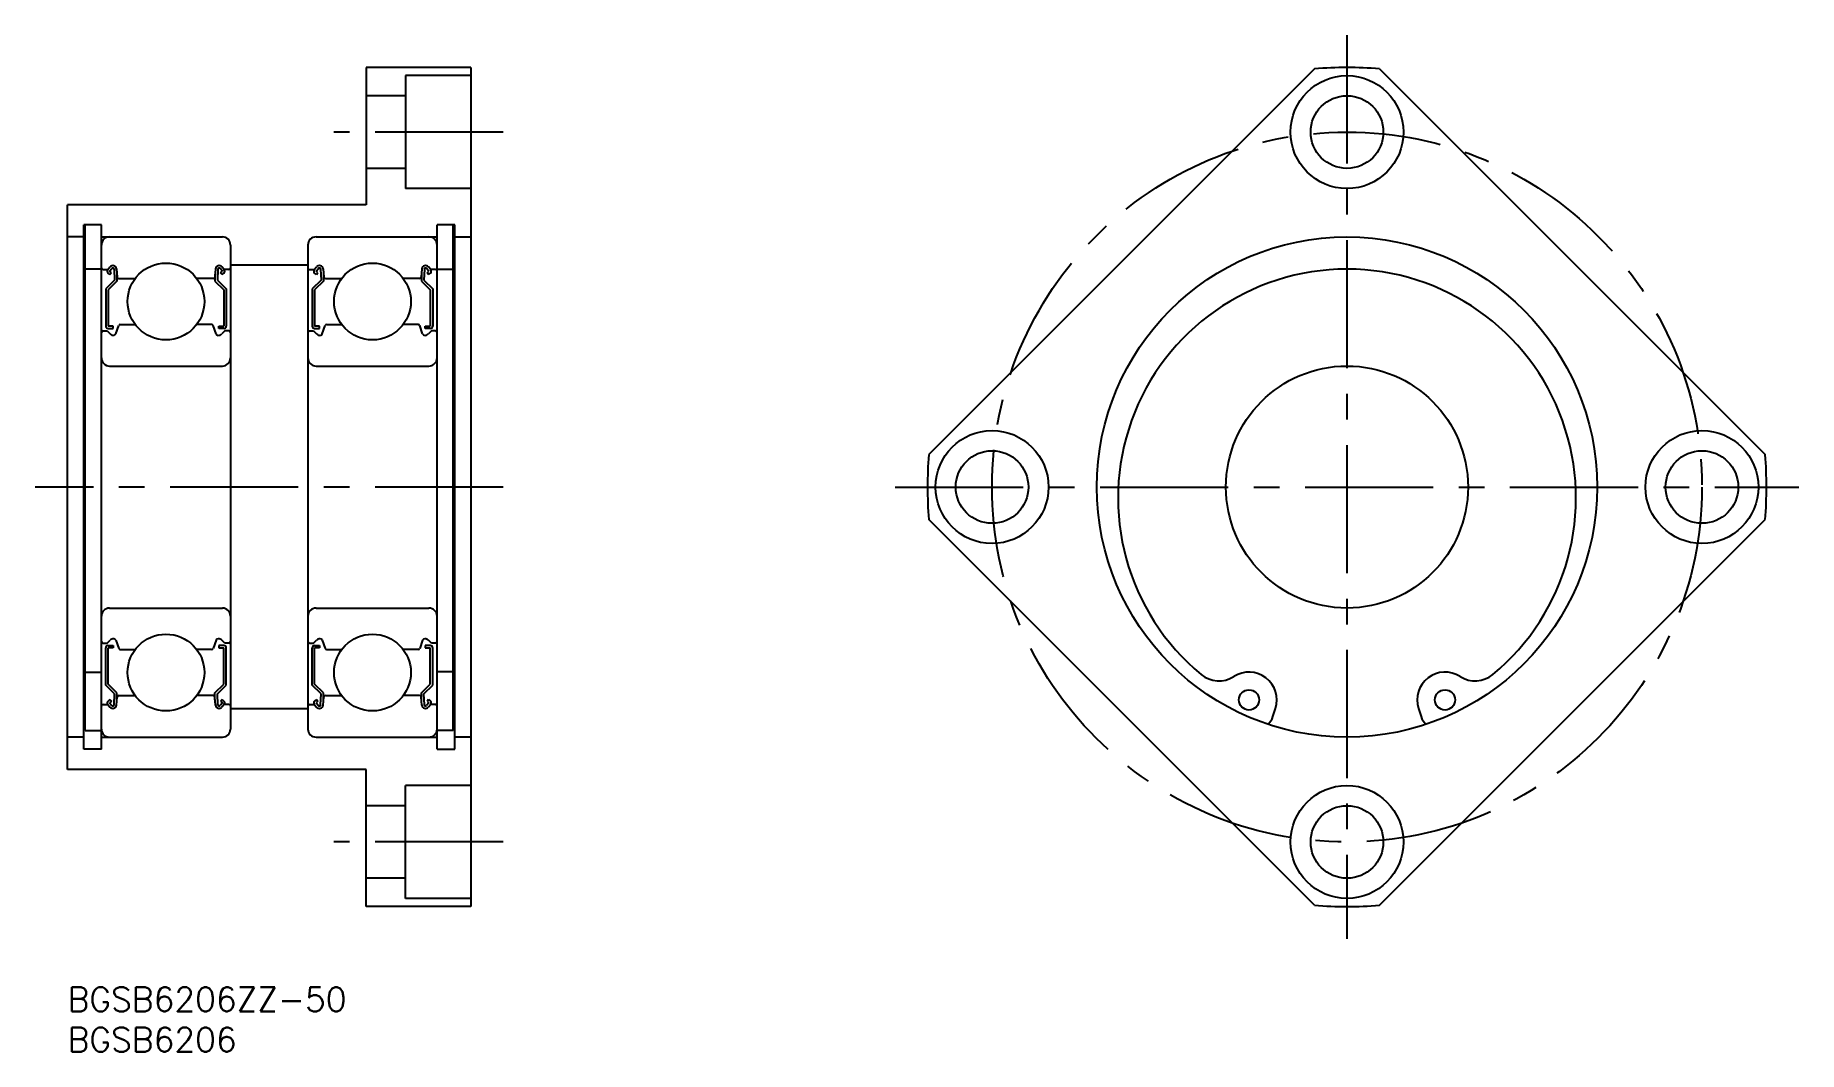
# Model space of a CAD drawing. Extents: x -4 to 215, y -8 to 118.
import ezdxf

# ---------------------------------------------------------------- set-up
doc = ezdxf.new("R2010")
doc.units = 0
doc.header["$LTSCALE"] = 0.5
doc.linetypes.add('CENTER', pattern=[50.8, 31.75, -6.35, 6.35, -6.35])
for name, color, linetype in [('MSM_CENTER', 1, 'CENTER'), ('MSM_CONTINUOUS', 7, 'CONTINUOUS'), ('MSM_PART_NUMBER', 7, 'CONTINUOUS')]:
    doc.layers.add(name, color=color, linetype=linetype)
doc.styles.get("Standard").update_dxf_attribs({"font": 'txt.shx', "height": 3, "bigfont": 'bigfont.shx'})

# ---------------------------------------------------------------- blocks, each defined once
blk = doc.blocks.new('*U6')
at = {"layer": 'MSM_PART_NUMBER'}
blk.add_text('BGSB6206ZZ-50', height=3, dxfattribs=at).set_placement((0, -3))
blk = doc.blocks.new('*U7')
at = {"layer": 'MSM_PART_NUMBER'}
blk.add_text('BGSB6206', height=3, dxfattribs=at).set_placement((0, -8))

msp = doc.modelspace()

# ---------------------------------------------------------------- linework, layer by layer
at = {"layer": 'MSM_CENTER'}
for p, q in [((158.6, 118), (158.6, 6)), ((54, 106), (33, 106)), ((54, 62), (-4, 62)), ((102.6, 62), (214.6, 62)), ((54, 18), (33, 18))]:
    msp.add_line(p, q, dxfattribs=at)
msp.add_circle((158.6, 62), 44, dxfattribs=at)
at = {"layer": 'MSM_CONTINUOUS'}
for p, q in [((37, 114), (37, 97)), ((50, 114), (37, 114)), ((46.75, 114), (46.75, 114)), ((50, 114), (50, 10)), ((154.58, 113.84), (106.75, 66.02)), ((162.61, 113.84), (210.44, 66.02)), ((41.9, 113), (41.9, 99)), ((50, 113), (41.9, 113)), ((41.9, 110.5), (37, 110.5)), ((41.9, 101.5), (37, 101.5)), ((50, 99), (41.9, 99)), ((0, 27), (0, 97)), ((37, 97), (0, 97)), ((2, 29.5), (2, 94.5)), ((4.2, 94.5), (2, 94.5)), ((2.2, 31.82, -0.5), (2.2, 94.5, -0.5)), ((4.2, 29.5), (4.2, 94.5)), ((48, 94.52), (45.8, 94.52)), ((45.8, 29.5), (45.8, 94.5)), ((47.8, 31.84, -0.5), (47.8, 94.52, -0.5)), ((48, 29.52), (48, 94.52)), ((2, 93), (0, 93)), ((4.2, 93), (19.2, 93)), ((20.2, 92), (20.2, 32)), ((29.8, 92), (29.8, 32)), ((30.8, 93), (45.8, 93)), ((48, 93.02), (50, 93.02)), ((4.2, 89), (2.2, 89)), ((4.4, 88.95), (4.98, 88.95)), ((5.83, 87.65), (4.73, 86.55)), ((4.98, 88.95), (5.26, 89.29)), ((5.25, 88.33), (5.02, 88.53)), ((6.13, 87.53), (5.03, 86.43)), ((5.21, 88.76), (5.49, 89.09)), ((5.44, 88.56), (5.21, 88.76)), ((5.25, 88.33), (5.44, 88.56)), ((5.77, 89), (5.83, 87.65)), ((6.07, 89.03), (6.16, 88.03)), ((6.13, 88.38), (6.13, 87.53)), ((6.36, 87.85), (8.38, 87.85)), ((18.04, 87.85), (16.02, 87.85)), ((18.33, 89.03), (18.24, 88.03)), ((18.27, 88.38), (18.27, 87.53)), ((18.27, 87.53), (19.37, 86.43)), ((18.63, 89), (18.57, 87.65)), ((18.57, 87.65), (19.67, 86.55)), ((19.19, 88.76), (18.91, 89.09)), ((18.96, 88.56), (19.19, 88.76)), ((19.15, 88.33), (18.96, 88.56)), ((19.42, 88.95), (19.14, 89.29)), ((19.15, 88.33), (19.38, 88.53)), ((20, 88.95), (19.42, 88.95)), ((29.8, 89.5), (20.2, 89.5)), ((30, 88.95), (30.58, 88.95)), ((31.43, 87.65), (30.33, 86.55)), ((30.58, 88.95), (30.86, 89.29)), ((30.85, 88.33), (30.62, 88.53)), ((31.73, 87.53), (30.63, 86.43)), ((30.81, 88.76), (31.09, 89.09)), ((31.04, 88.56), (30.81, 88.76)), ((30.85, 88.33), (31.04, 88.56)), ((31.37, 89), (31.43, 87.65)), ((31.67, 89.03), (31.76, 88.03)), ((31.73, 88.38), (31.73, 87.53)), ((31.96, 87.85), (33.98, 87.85)), ((43.64, 87.85), (41.62, 87.85)), ((43.93, 89.03), (43.84, 88.03)), ((43.87, 88.38), (43.87, 87.53)), ((43.87, 87.53), (44.97, 86.43)), ((44.23, 89), (44.17, 87.65)), ((44.17, 87.65), (45.27, 86.55)), ((44.79, 88.76), (44.51, 89.09)), ((44.56, 88.56), (44.79, 88.76)), ((44.75, 88.33), (44.56, 88.56)), ((45.02, 88.95), (44.74, 89.29)), ((44.75, 88.33), (44.98, 88.53)), ((45.6, 88.95), (45.02, 88.95)), ((45.8, 89.02), (47.8, 89.02)), ((4.73, 86.55), (4.73, 81.95)), ((5.03, 86.43), (5.03, 81.95)), ((19.37, 86.43), (19.37, 81.95)), ((19.67, 86.55), (19.67, 81.95)), ((30.33, 86.55), (30.33, 81.95)), ((30.63, 86.43), (30.63, 81.95)), ((44.97, 86.43), (44.97, 81.95)), ((45.27, 86.55), (45.27, 81.95)), ((4.4, 81.35), (4.9, 81.35)), ((4.9, 81.35), (5.27, 80.98)), ((5.65, 81.95), (5.03, 81.95)), ((5.03, 81.65), (5.65, 81.65)), ((5.65, 81.65), (5.65, 81.95)), ((5.98, 81), (6.35, 82.02)), ((6.54, 82.15), (8.38, 82.15)), ((17.86, 82.15), (16.02, 82.15)), ((18.42, 81), (18.05, 82.02)), ((18.75, 81.95), (19.37, 81.95)), ((18.75, 81.65), (18.75, 81.95)), ((19.37, 81.65), (18.75, 81.65)), ((19.5, 81.35), (19.13, 80.98)), ((20, 81.35), (19.5, 81.35)), ((30, 81.35), (30.5, 81.35)), ((30.5, 81.35), (30.87, 80.98)), ((31.25, 81.95), (30.63, 81.95)), ((30.63, 81.65), (31.25, 81.65)), ((31.25, 81.65), (31.25, 81.95)), ((31.58, 81), (31.95, 82.02)), ((32.14, 82.15), (33.98, 82.15)), ((43.46, 82.15), (41.62, 82.15)), ((44.02, 81), (43.65, 82.02)), ((44.35, 81.95), (44.97, 81.95)), ((44.35, 81.65), (44.35, 81.95)), ((44.97, 81.65), (44.35, 81.65)), ((45.1, 81.35), (44.73, 80.98)), ((45.6, 81.35), (45.1, 81.35)), ((5.2, 77), (19.2, 77)), ((30.8, 77), (44.8, 77)), ((154.58, 10.16), (106.75, 57.98)), ((162.61, 10.16), (210.44, 57.98)), ((5.2, 47), (19.2, 47)), ((30.8, 47), (44.8, 47)), ((4.4, 42.65), (4.9, 42.65)), ((4.73, 37.45), (4.73, 42.05)), ((4.9, 42.65), (5.27, 43.02)), ((5.03, 42.35), (5.65, 42.35)), ((5.03, 37.57), (5.03, 42.05)), ((5.65, 42.05), (5.03, 42.05)), ((5.65, 42.35), (5.65, 42.05)), ((5.98, 43), (6.35, 41.98)), ((6.54, 41.85), (8.38, 41.85)), ((17.86, 41.85), (16.02, 41.85)), ((18.42, 43), (18.05, 41.98)), ((19.37, 42.35), (18.75, 42.35)), ((18.75, 42.35), (18.75, 42.05)), ((18.75, 42.05), (19.37, 42.05)), ((19.5, 42.65), (19.13, 43.02)), ((19.37, 37.57), (19.37, 42.05)), ((20, 42.65), (19.5, 42.65)), ((19.67, 37.45), (19.67, 42.05)), ((30, 42.65), (30.5, 42.65)), ((30.33, 37.45), (30.33, 42.05)), ((30.5, 42.65), (30.87, 43.02)), ((30.63, 42.35), (31.25, 42.35)), ((30.63, 37.57), (30.63, 42.05)), ((31.25, 42.05), (30.63, 42.05)), ((31.25, 42.35), (31.25, 42.05)), ((31.58, 43), (31.95, 41.98)), ((32.14, 41.85), (33.98, 41.85)), ((43.46, 41.85), (41.62, 41.85)), ((44.02, 43), (43.65, 41.98)), ((44.97, 42.35), (44.35, 42.35)), ((44.35, 42.35), (44.35, 42.05)), ((44.35, 42.05), (44.97, 42.05)), ((45.1, 42.65), (44.73, 43.02)), ((44.97, 37.57), (44.97, 42.05)), ((45.6, 42.65), (45.1, 42.65)), ((45.27, 37.45), (45.27, 42.05)), ((2.2, 39.06), (4.2, 39.06)), ((5.83, 36.35), (4.73, 37.45)), ((6.13, 36.47), (5.03, 37.57)), ((18.27, 36.47), (19.37, 37.57)), ((18.57, 36.35), (19.67, 37.45)), ((31.43, 36.35), (30.33, 37.45)), ((31.73, 36.47), (30.63, 37.57)), ((43.87, 36.47), (44.97, 37.57)), ((44.17, 36.35), (45.27, 37.45)), ((47.8, 39.09), (45.8, 39.09)), ((4.4, 35.05), (4.98, 35.05)), ((4.98, 35.05), (5.26, 34.71)), ((5.25, 35.67), (5.02, 35.47)), ((5.44, 35.44), (5.21, 35.24)), ((5.21, 35.24), (5.49, 34.91)), ((5.25, 35.67), (5.44, 35.44)), ((5.77, 35), (5.83, 36.35)), ((6.07, 34.97), (6.16, 35.97)), ((6.13, 35.62), (6.13, 36.47)), ((6.36, 36.15), (8.38, 36.15)), ((18.04, 36.15), (16.02, 36.15)), ((18.33, 34.97), (18.24, 35.97)), ((18.27, 35.62), (18.27, 36.47)), ((18.63, 35), (18.57, 36.35)), ((19.19, 35.24), (18.91, 34.91)), ((19.15, 35.67), (18.96, 35.44)), ((18.96, 35.44), (19.19, 35.24)), ((19.42, 35.05), (19.14, 34.71)), ((19.15, 35.67), (19.38, 35.47)), ((20, 35.05), (19.42, 35.05)), ((30, 35.05), (30.58, 35.05)), ((30.58, 35.05), (30.86, 34.71)), ((30.85, 35.67), (30.62, 35.47)), ((31.04, 35.44), (30.81, 35.24)), ((30.81, 35.24), (31.09, 34.91)), ((30.85, 35.67), (31.04, 35.44)), ((31.37, 35), (31.43, 36.35)), ((31.67, 34.97), (31.76, 35.97)), ((31.73, 35.62), (31.73, 36.47)), ((31.96, 36.15), (33.98, 36.15)), ((43.64, 36.15), (41.62, 36.15)), ((43.93, 34.97), (43.84, 35.97)), ((43.87, 35.62), (43.87, 36.47)), ((44.23, 35), (44.17, 36.35)), ((44.79, 35.24), (44.51, 34.91)), ((44.75, 35.67), (44.56, 35.44)), ((44.56, 35.44), (44.79, 35.24)), ((45.02, 35.05), (44.74, 34.71)), ((44.75, 35.67), (44.98, 35.47)), ((45.6, 35.05), (45.02, 35.05)), ((29.8, 34.5), (20.2, 34.5)), ((149.41, 33.55), (149.73, 34.55)), ((167.46, 34.55), (167.79, 33.55)), ((2, 31), (0, 31)), ((2.2, 31.82), (4.2, 31.82)), ((4.2, 31), (19.2, 31)), ((30.8, 31), (45.8, 31)), ((47.8, 31.84), (45.8, 31.84)), ((48, 31.02), (50, 31.02)), ((4.2, 29.5), (2, 29.5)), ((45.8, 29.52), (48, 29.52)), ((37, 27), (0, 27)), ((37, 10), (37, 27)), ((41.9, 11), (41.9, 25)), ((50, 25), (41.9, 25)), ((41.9, 22.5), (37, 22.5)), ((41.9, 13.5), (37, 13.5)), ((50, 11), (41.9, 11)), ((50, 10), (37, 10))]:
    msp.add_line(p, q, dxfattribs=at)
for centre, radius in [((158.6, 106), 7), ((158.6, 106), 4.5), ((158.6, 62), 31), ((12.2, 85), 4.76), ((37.8, 85), 4.76), ((158.6, 62), 15), ((114.6, 62), 7), ((202.6, 62), 7), ((114.6, 62), 4.5), ((202.6, 62), 4.5), ((12.2, 39), 4.76), ((37.8, 39), 4.76), ((146.45, 35.61), 1.25), ((170.75, 35.61), 1.25), ((158.6, 18), 7), ((158.6, 18), 4.5)]:
    msp.add_circle(centre, radius, dxfattribs=at)
for centre, radius, start, end in [((158.6, 62), 52, 85.5697, 94.4303), ((5.2, 92), 1, 90, 180), ((19.2, 92), 1, 0, 90), ((30.8, 92), 1, 90, 180), ((44.8, 92), 1, 0, 90), ((4.4, 89.15), 0.2, 180, 270), ((5.21, 88.76), 0.3, 139.9073, 229.9975), ((5.61, 88.99), 0.46, 4.9875, 139.9073), ((5.61, 88.99), 0.16, 2.3753, 139.9932), ((6.36, 88.05), 0.2, 184.9875, 270), ((18.04, 88.05), 0.2, 270, 355.0125), ((18.79, 88.99), 0.46, 40.0927, 175.0125), ((18.79, 88.99), 0.16, 40.0068, 177.6247), ((19.19, 88.76), 0.3, 310.0025, 40.0927), ((20, 89.15), 0.2, 270, 0), ((30, 89.15), 0.2, 180, 270), ((30.81, 88.76), 0.3, 139.9073, 229.9975), ((31.21, 88.99), 0.46, 4.9875, 139.9073), ((31.21, 88.99), 0.16, 2.3753, 139.9932), ((31.96, 88.05), 0.2, 184.9875, 270), ((43.64, 88.05), 0.2, 270, 355.0125), ((44.39, 88.99), 0.46, 40.0927, 175.0125), ((44.39, 88.99), 0.16, 40.0068, 177.6247), ((44.79, 88.76), 0.3, 310.0025, 40.0927), ((45.6, 89.15), 0.2, 270, 0), ((158.6, 60.63), 28.38, 309.5855, 230.4145), ((4.4, 81.15), 0.2, 90, 180), ((5.03, 81.95), 0.3, 180, 270), ((5.7, 81.4), 0.6, 225, 272.805), ((5.7, 81.1), 0.3, 275.2265, 340.0304), ((6.54, 81.95), 0.2, 90, 160.0304), ((17.86, 81.95), 0.2, 19.9696, 90), ((18.7, 81.1), 0.3, 199.9696, 264.7735), ((18.7, 81.4), 0.6, 267.195, 315), ((19.37, 81.95), 0.3, 270, 0), ((20, 81.15), 0.2, 0, 90), ((30, 81.15), 0.2, 90, 180), ((30.63, 81.95), 0.3, 180, 270), ((31.3, 81.4), 0.6, 225, 272.805), ((31.3, 81.1), 0.3, 275.2265, 340.0304), ((32.14, 81.95), 0.2, 90, 160.0304), ((43.46, 81.95), 0.2, 19.9696, 90), ((44.3, 81.1), 0.3, 199.9696, 264.7735), ((44.3, 81.4), 0.6, 267.195, 315), ((44.97, 81.95), 0.3, 270, 0), ((45.6, 81.15), 0.2, 0, 90), ((5.2, 78), 1, 180, 270), ((19.2, 78), 1, 270, 0), ((30.8, 78), 1, 180, 270), ((44.8, 78), 1, 270, 0), ((158.6, 62), 52, 175.5697, 184.4303), ((158.6, 62), 52, 355.5697, 4.4303), ((5.2, 46), 1, 90, 180), ((19.2, 46), 1, 0, 90), ((30.8, 46), 1, 90, 180), ((44.8, 46), 1, 0, 90), ((4.4, 42.85), 0.2, 180, 270), ((5.03, 42.05), 0.3, 90, 180), ((5.7, 42.6), 0.6, 87.195, 135), ((5.7, 42.9), 0.3, 19.9696, 84.7735), ((6.54, 42.05), 0.2, 199.9696, 270), ((17.86, 42.05), 0.2, 270, 340.0304), ((18.7, 42.9), 0.3, 95.2265, 160.0304), ((18.7, 42.6), 0.6, 45, 92.805), ((19.37, 42.05), 0.3, 0, 90), ((20, 42.85), 0.2, 270, 0), ((30, 42.85), 0.2, 180, 270), ((30.63, 42.05), 0.3, 90, 180), ((31.3, 42.6), 0.6, 87.195, 135), ((31.3, 42.9), 0.3, 19.9696, 84.7735), ((32.14, 42.05), 0.2, 199.9696, 270), ((43.46, 42.05), 0.2, 270, 340.0304), ((44.3, 42.9), 0.3, 95.2265, 160.0304), ((44.3, 42.6), 0.6, 45, 92.805), ((44.97, 42.05), 0.3, 0, 90), ((45.6, 42.85), 0.2, 270, 0), ((142.71, 41.42), 3.45, 230.4145, 302.7519), ((146.45, 35.61), 3.45, 342.0968, 122.7519), ((170.75, 35.61), 3.45, 57.2481, 197.9032), ((174.48, 41.42), 3.45, 237.2481, 309.5855), ((4.4, 34.85), 0.2, 90, 180), ((5.21, 35.24), 0.3, 130.0025, 220.0927), ((5.61, 35.01), 0.16, 220.0068, 357.6247), ((6.36, 35.95), 0.2, 90, 175.0125), ((18.04, 35.95), 0.2, 4.9875, 90), ((18.79, 35.01), 0.16, 182.3753, 319.9932), ((19.19, 35.24), 0.3, 319.9073, 49.9975), ((20, 34.85), 0.2, 0, 90), ((30, 34.85), 0.2, 90, 180), ((30.81, 35.24), 0.3, 130.0025, 220.0927), ((31.21, 35.01), 0.16, 220.0068, 357.6247), ((31.96, 35.95), 0.2, 90, 175.0125), ((43.64, 35.95), 0.2, 4.9875, 90), ((44.39, 35.01), 0.16, 182.3753, 319.9932), ((44.79, 35.24), 0.3, 319.9073, 49.9975), ((45.6, 34.85), 0.2, 0, 90), ((5.61, 35.01), 0.46, 220.0927, 355.0125), ((18.79, 35.01), 0.46, 184.9875, 319.9073), ((31.21, 35.01), 0.46, 220.0927, 355.0125), ((44.39, 35.01), 0.46, 184.9875, 319.9073), ((147.03, 34.32), 2.5, 315.909, 342.0968), ((170.17, 34.32), 2.5, 197.9032, 224.091), ((5.2, 32), 1, 180, 270), ((19.2, 32), 1, 270, 0), ((30.8, 32), 1, 180, 270), ((44.8, 32), 1, 270, 0), ((158.6, 62), 52, 265.5697, 274.4303)]:
    msp.add_arc(centre, radius, start, end, dxfattribs=at)

# ---------------------------------------------------------------- block references
for name in ['*U6', '*U7']:
    msp.add_blockref(name, (0, 0), dxfattribs=at)

doc.saveas('drawing.dxf')
